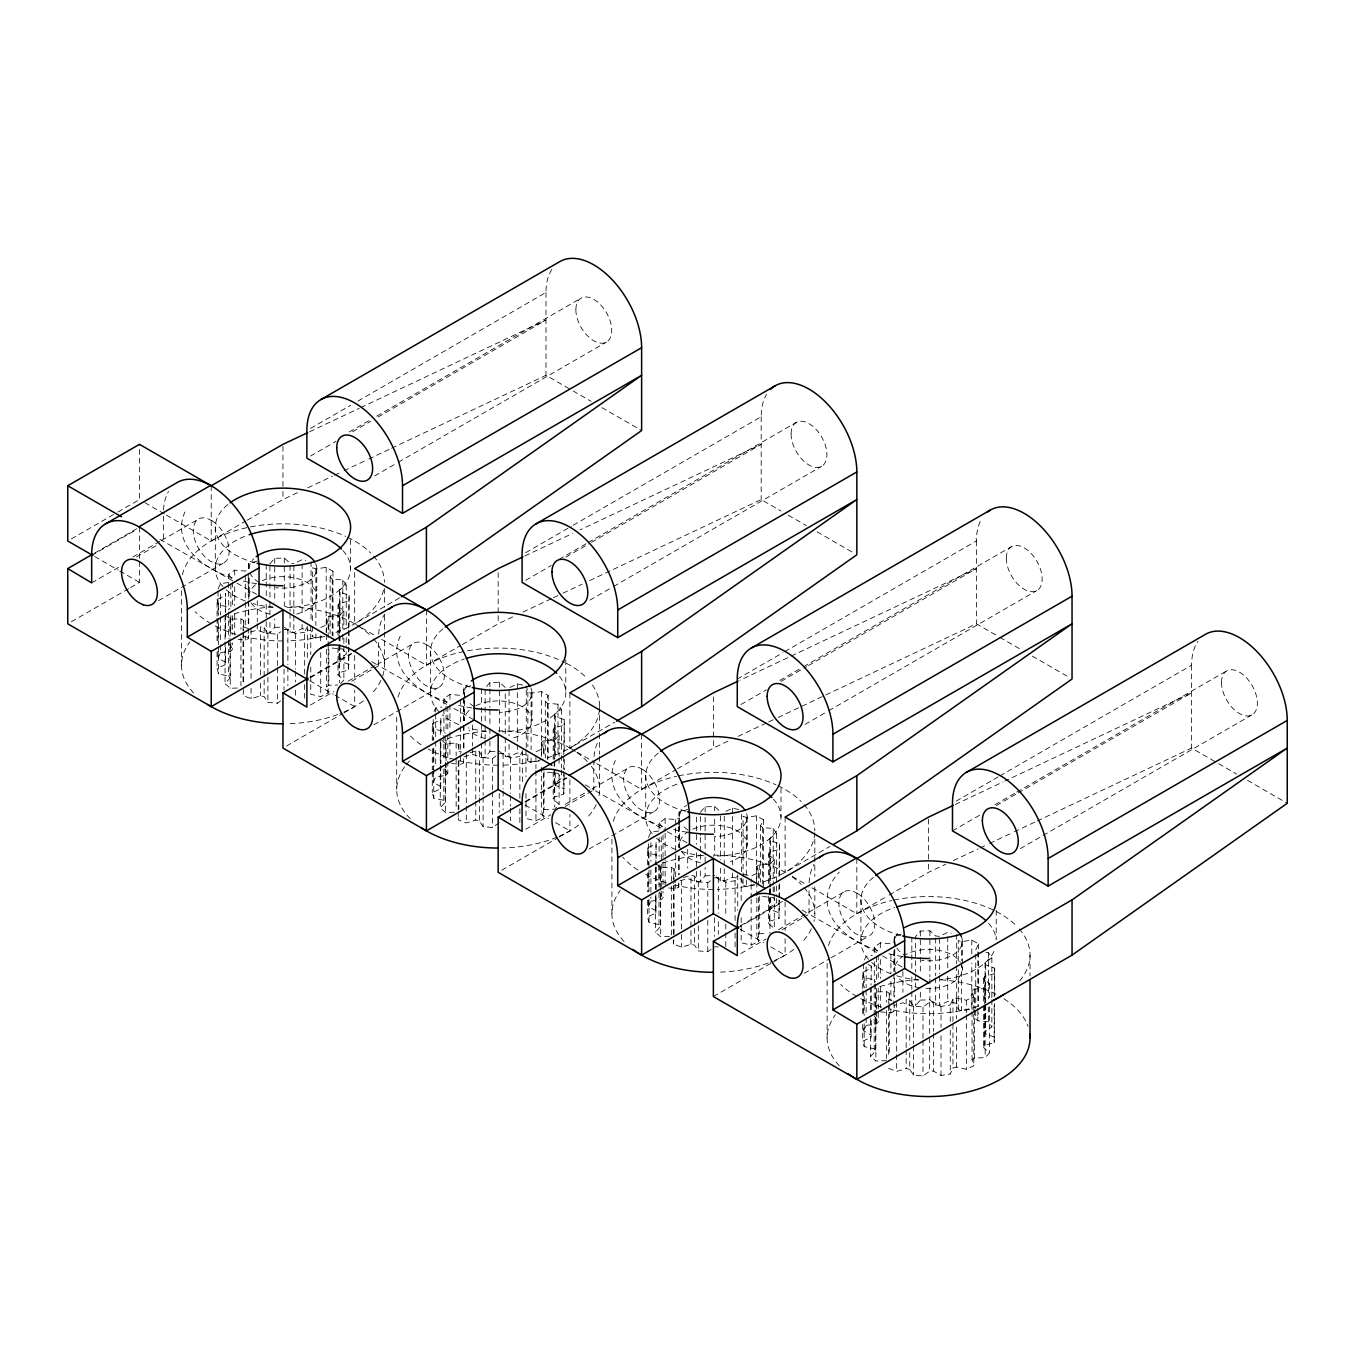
<?xml version="1.0" encoding="UTF-8"?>
<svg xmlns="http://www.w3.org/2000/svg" width="1355" height="1355" viewBox="0 0 1355 1355"><rect width="100%" height="100%" fill="white"/><g stroke="black" fill="none" stroke-linecap="round" stroke-linejoin="round"><path stroke-width="0.75" stroke-dasharray="5 3.75" d="M257.281 561.021L248.744 563.528L248.27 569.71L245.289 571.099L234.72 570.082L228.69 574.385L228.69 580.668M238.243 639.458L245.289 640.136L248.27 638.73L248.744 632.565M470.795 685.765L463.952 687.781L463.478 693.946L460.48 695.352L449.928 694.336L443.898 698.638L443.898 707.005M451.689 763.526L460.48 764.372L463.478 762.984L463.8 758.868M678.686 824.484L679.16 812.035L687.696 809.511M668.659 887.948L675.688 888.626L678.686 887.22L679.16 881.055L687.696 878.548L696.622 881.953L700.349 881.377L705.125 875.855L705.125 867.488M901.194 934.273L894.368 936.271L893.894 942.453L890.896 943.842L880.344 942.826L874.314 947.128L874.314 953.412M880.344 1011.863L890.896 1012.879L893.894 1011.474L894.368 1005.308L902.904 1002.785L911.83 1006.189L915.557 1005.63L920.333 1000.092L920.333 991.725M225.438 612.308L225.641 593.355L225.641 612.172M237.379 688.035L230.265 688.272L225.049 683.631L229.977 678.161L228.589 676.077L218.578 673.909L217.071 668.455L225.438 664.594L225.641 647.741M348.557 628.144L349.065 595.421L340.037 592.101L339.428 589.899L346.236 585.14L342.798 579.974L332.212 579.059L330.129 577.196L332.974 571.234L326.199 567.322L315.884 568.965L312.649 567.762L312.649 624.232M340.63 683.733L343.882 680.041L337.988 674.892L338.987 672.741L348.557 669.98L349.065 647.724M440.646 734.461L440.849 717.591L440.849 734.325M454.365 812.221L445.473 812.526L440.256 807.885L445.185 802.397L443.796 800.331L433.786 798.163L432.279 792.692L440.646 788.847L440.849 765.711M563.765 754.481L564.256 719.674L555.245 716.355L554.635 714.153L561.444 709.376L558.006 704.21L547.42 703.296L545.32 701.433L548.182 695.488L541.407 691.575L531.092 693.218L527.857 691.999L526.265 685.901M525.977 793.437L525.977 818.539L535.936 820.808L543.389 817.319L541.627 811.222L544.049 809.494L554.737 809.223L559.09 804.294L553.196 799.145L554.195 796.994L563.765 794.233L564.256 771.96M655.854 864.981L656.057 841.845L656.057 864.863M669.573 936.457L660.681 936.779L655.447 932.138L660.393 926.651L659.004 924.584L648.994 922.416L647.487 916.945L655.854 913.101L656.057 894.148M778.973 876.634L779.464 843.928L770.453 840.591L769.843 838.406L776.652 833.63L773.214 828.464L762.628 827.549L760.528 825.686L763.39 819.724L756.615 815.812L746.3 817.455L743.065 816.252L743.065 876.905M774.298 886.712L774.298 928.548L768.404 923.382L769.403 921.231L778.973 918.47L779.464 900.398M868.216 964.354L871.265 966.098L871.062 968.317L862.695 972.162L862.695 988.896M886.56 1060.66L875.872 1061.016L870.655 1056.392L875.601 1050.904L874.212 1048.821L864.185 1046.653L862.695 1041.199L871.062 1037.337L871.265 1035.118L863.643 1030.782L863.643 1024.515M994.18 996.704L994.672 968.164L985.661 964.845L985.051 962.643L991.86 957.883L988.422 952.717L984.899 952.413M909.764 1052.615L909.764 1069.349L913.524 1075.142L922.992 1076.005L929.666 1071.178L933.51 1071.06L941.014 1075.464L950.261 1074.024L952.955 1068.045L956.393 1067.029L966.352 1069.298L973.788 1065.809L972.043 1059.712L974.465 1057.984L985.153 1057.713L989.506 1052.784L983.611 1047.635L984.594 1045.484L994.18 1042.723L994.672 1003.733M243.019 630.803L243.663 620.455L240.936 618.879L230.265 619.252L226.353 615.78M243.663 689.475L243.019 695.64L251.065 698.655L260.55 695.809L264.157 696.606L267.9 702.398L277.368 703.262L284.042 698.435M441.561 740.016L445.473 743.505L456.144 743.133L458.871 744.708L458.227 750.873L461.445 752.076M499.25 822.671L492.576 827.515L483.108 826.635L479.365 820.859L475.757 820.063L466.272 822.908L458.227 819.894L458.651 815.778M655.447 863.101L660.681 867.742L671.352 867.369L674.079 868.945L673.435 883.477M711.121 949.347L707.784 951.752L698.316 950.888L694.556 945.113L690.965 944.316L681.48 947.162L673.435 944.147L673.858 940.031M888.643 1003.547L889.286 993.198L886.56 991.623L875.872 991.995L875.872 1008.73M304.655 674.096L304.655 632.26L306.67 627.772M519.863 798.332L519.863 756.496L521.878 752.025M735.071 920.502L735.071 880.75L737.086 876.262M950.261 1021.738L950.261 1005.004L952.955 999.025L956.393 998.008L966.352 1000.261L973.788 996.789L972.043 990.691L974.465 988.964L985.153 988.693L989.506 983.764L983.611 978.598L984.594 976.464L994.18 973.703M218.02 589.019L220.509 583.666L230.858 582.125M225.641 662.375L218.02 658.039L220.509 652.704L220.509 644.336M337.988 635.139L337.988 605.854L338.987 603.72L348.557 600.959M434.057 711.477L435.7 707.92L441.916 706.988M440.849 786.628L433.227 782.292L435.7 776.94L446.066 775.399L447.811 773.417L447.811 733.665M553.196 759.393L553.196 730.108L554.195 727.957L563.765 725.196M648.435 837.509L650.908 832.173L661.274 830.615M656.057 910.882L648.435 906.546L650.908 901.194L650.908 897.01M768.404 883.646L768.404 854.361L769.403 852.21L778.973 849.45M864.473 959.984L866.116 956.41L872.332 955.478M863.643 1030.782L866.116 1025.447L866.116 1017.08M975.736 949.94L978.598 943.978L971.806 940.065L961.491 941.708L958.273 940.505L958.273 961.423M994.672 1037.202L985.661 1033.882L985.051 1031.68L991.86 1026.904L988.422 1021.738L977.836 1020.823L975.736 1018.96L978.598 1012.998M269.933 563.849L274.726 558.328L284.296 558.04L290.055 563.24L293.849 563.595M250.455 632.057L257.281 630.041L266.224 633.446L269.933 632.87L274.726 627.348L274.726 618.981M505.246 687.493L499.504 682.276L489.917 682.564L485.141 688.103L485.141 723.655M463.952 756.801L472.488 754.295L481.415 757.699L485.141 757.123L489.917 751.602L489.917 736.951M700.349 812.339L705.125 806.818L714.695 806.53L720.454 811.73M939.472 936.339L935.661 935.983L929.903 930.783L920.333 931.071L915.557 936.593L915.557 972.162M220.509 652.704L230.858 651.145L232.603 649.164L232.603 642.897M339.529 632.683L339.529 615.949L343.882 611.02L337.988 605.854M553.196 730.108L559.09 735.257L554.737 740.203L544.049 740.474L541.627 742.201L541.627 754.752M650.908 901.194L661.274 899.635L663.018 897.671L663.018 891.387M768.404 854.361L774.298 859.51L769.945 864.439L759.257 864.71L756.835 866.438L756.835 895.723M866.116 1025.447L876.482 1023.889L878.226 1021.907L878.226 988.439M260.55 674.892L260.55 626.789L264.157 627.585L267.9 633.361L277.368 634.225L280.705 631.82M470.066 752.736L475.757 751.026L479.365 751.822L483.108 757.614L492.576 758.478L495.913 756.056M690.965 944.316L690.965 875.279L694.556 876.075L698.316 881.868L707.784 882.732L711.121 880.31M906.173 1047.635L906.173 999.533L909.764 1000.329L913.524 1006.104L922.992 1006.968L929.666 1002.141L933.51 1002.023L941.014 1006.426L950.261 1005.004M326.42 632.599L326.42 617.948L328.842 616.22L339.529 615.949M310.769 667.1L310.769 694.285L320.729 696.555L328.181 693.066L326.42 686.968L328.842 685.24L337.751 685.02M659.106 829.158L659.106 822.891L665.136 818.589L675.688 819.606L678.686 818.2M741.185 917.691L741.185 942.792L751.144 945.045L758.597 941.573L756.835 935.475L759.257 933.747L766.388 933.561M349.065 664.458L340.037 661.138L339.428 658.937L346.236 654.16L346.236 645.793M561.444 770.047L561.444 778.414L554.635 783.19L555.245 785.375L564.256 788.695M776.652 898.484L776.652 902.667L769.843 907.427L770.453 909.628L779.464 912.948M71.341 538.9L116.174 513.02M117.97 511.987L139.48 499.555L139.48 444.338M94.647 553.06L137.685 528.213M310.515 428.417L350.674 405.247M357.974 401.029L545.98 292.477A67.631 39.041 60 0 1 552.4 268.561M91.666 555.482L136.499 529.602M132.909 556.939L159.822 541.407M161.618 540.374L199.27 518.626M349.319 431.957L369.39 420.372M376.69 416.154L581.126 298.117M310.515 456.042L336.074 441.29M352.503 431.805L370.762 421.253M378.062 417.035L545.98 320.085L361.108 407.432M91.666 582.87L118.562 567.338M136.499 556.973L156.232 545.591M71.341 621.742L128.725 588.612M130.52 587.562L139.48 582.396L139.48 561.935M166.394 515.086L211.228 540.984L245.289 521.302M247.084 520.269L282.958 499.555L300.116 491.459M158.603 600.587L223.168 563.307M374.674 475.893L396.575 463.241M398.404 462.191L606.498 342.053M399.522 597.928L354.688 623.808A101.456 58.57 0 0 0 284.973 606.667M309.855 677.297L351.097 653.483M525.723 552.671L571.353 526.333M573.182 525.266L761.188 416.73A67.631 39.041 60 0 1 766.608 394.339M310.464 677.652L351.707 653.838M348.116 681.192L375.03 665.661M376.809 664.627L414.478 642.88M559.039 559.378L586.427 543.558M588.239 542.508L796.334 422.37M525.723 580.279L551.282 565.526M565.882 557.091L589.611 543.406M591.441 542.339L761.188 444.338L580.126 529.873M310.464 705.04L333.77 691.575M351.707 681.226L378.604 665.695L446.659 704.312M286.549 745.978L342.138 713.882M343.933 712.849L354.688 706.633L354.688 690.271M381.585 639.34L426.418 665.22L460.497 645.556M462.292 644.523L498.166 623.808L513.409 616.61M373.811 724.84L438.376 687.561M589.882 600.146L611.783 587.494M613.612 586.444L821.689 466.306M569.896 692.828L569.896 748.062L614.73 722.164M525.062 801.55L566.305 777.736M737.272 679.024L782.919 652.687M784.731 651.62L976.396 540.967A67.631 39.041 60 0 1 981.799 518.592M525.672 801.906L566.915 778.092M565.12 804.396L590.221 789.914M592.016 788.881L629.685 767.133M779.718 680.464L801.635 667.812M803.447 666.762L1011.541 546.624M740.931 704.532L766.49 689.78M781.09 681.345L806.648 666.592M808.461 665.542L976.396 568.592L740.05 680.227M525.672 829.294L550.774 814.795M565.12 806.513L593.812 789.948L665.542 830.649M501.757 870.232L557.345 838.135M559.141 837.102L569.896 830.886L569.896 814.524M596.793 763.593L641.626 789.474L675.705 769.792M677.5 768.759L713.374 748.062L730.514 739.949M589.019 849.094L653.584 811.814M805.09 724.383L826.99 711.748M828.82 710.681L1036.897 590.543M713.374 855.157A101.456 58.57 0 0 1 785.104 872.298L829.938 846.418M740.27 925.804L783.309 900.956M956.139 801.161L998.127 776.923M999.939 775.873L1191.604 665.22A67.631 39.041 60 0 1 1198.006 641.305M737.289 928.226L782.123 902.345M778.532 929.682L844.893 891.37M994.926 804.701L1015.014 793.115M1016.826 792.065L1226.749 670.861M952.48 830.886L979.868 815.083M996.298 805.598L1016.369 793.996M1018.198 792.946L1191.604 692.828L1004.817 781.073M740.863 953.53L765.982 939.049M782.123 929.716L801.838 918.334M803.634 917.301L809.02 914.185L880.75 954.885M713.374 996.552L770.758 963.422M772.553 962.389L785.104 955.139L785.104 938.778M812.001 887.83L856.834 913.727L887.322 896.112M889.117 895.079L928.582 872.298L945.722 864.202M804.226 973.33L829.328 958.832M831.123 957.799L868.792 936.051M1020.298 848.637L1252.105 714.796M297.151 562.02L302.114 559.666L305.688 560.462M284.296 627.06L290.055 632.277L293.849 632.616L302.114 628.686L311.057 630.668L312.649 636.782L315.884 638.002L326.199 636.342M522.691 685.105L517.322 683.919L509.057 687.832L509.057 735.951M489.917 751.602L499.504 751.314L505.246 756.513L509.057 756.869L517.322 752.94L526.265 754.921L527.857 761.036L531.092 762.238L541.407 760.595M725.907 811.306L732.53 808.156L741.473 810.138M716.134 876.854L720.454 880.767L724.264 881.106L732.53 877.193L741.473 879.175L743.065 885.272L746.3 886.492L754.549 885.171M942.775 934.764L947.738 932.409L951.312 933.205M920.333 1000.092L929.903 999.804L935.661 1005.02L939.472 1005.359L947.738 1001.43L956.681 1003.411L958.273 1009.526L961.491 1010.745L971.806 1009.085L971.806 963.066M309.634 431.737L359.194 408.329M307.737 487.851L332.517 476.147M334.414 475.249L342.036 471.642M343.95 470.744L366.815 459.938M368.729 459.04L389.698 449.149M391.595 448.234L545.98 375.318L571.251 389.901M524.842 555.973L572.504 533.48M522.945 612.104L551.536 598.605M553.433 597.691L561.055 594.1M562.969 593.202L582.023 584.191M589.645 580.584L761.188 499.555L781.039 511.021M738.153 736.358L766.744 722.842M768.641 721.944L776.263 718.336M778.177 717.439L823.925 695.843M825.822 694.929L976.396 623.808L998.059 636.308M955.258 804.48L1002.903 781.971M953.344 860.594L978.124 848.891M980.038 847.993L987.66 844.385M989.573 843.488L1012.439 832.681M1014.336 831.784L1035.305 821.892M1037.219 820.978L1191.604 748.062L1216.875 762.645M320.729 627.517L328.181 624.045L326.42 617.948M535.936 751.771L543.389 748.299L541.627 742.201M756.835 866.438L758.597 872.535L751.144 876.024L751.144 882.291M217.071 616.152L217.071 599.418L225.438 595.573M432.279 740.406L432.279 723.672L440.646 719.81M647.487 864.642L647.487 847.908L655.854 844.063M683.377 877.566L689.068 875.855M888.643 1068.384L896.671 1071.399L906.173 1068.553L909.764 1069.349M284.042 629.398L287.887 629.279L295.39 633.683L304.655 632.26M499.25 753.651L503.095 753.532L510.598 757.936L519.863 756.496M714.458 877.905L718.302 877.786L725.806 882.19L735.071 880.75M274.726 627.348L280.468 627.179M705.125 875.855L714.695 875.55M714.458 946.925L718.302 946.806M332.212 648.08L342.798 648.994L346.236 654.16M547.42 772.333L558.006 773.248L561.444 778.414M762.628 896.57L773.214 897.501L776.652 902.667M217.071 599.418L218.578 604.889L228.589 607.057L229.977 609.123M432.279 723.672L433.786 729.126L443.796 731.293L445.185 733.377M647.487 847.908L648.994 853.379L659.004 855.547M862.695 972.162L864.185 977.633L874.212 979.801L875.601 981.867M743.167 874.212L749.146 875.567M243.019 626.62L247.846 628.432M888.643 999.363L891.861 1000.566M159.992 539.409L235.126 582.142M236.973 583.192L259.042 595.709M454.01 708.479L474.25 719.962M667.388 831.682L689.458 844.199M882.579 955.936L904.666 968.452M573.063 390.934L591.102 401.368M601.925 407.618L641.626 430.534M788.254 515.188L806.31 525.605M817.133 531.854L853.227 552.705M999.855 637.358L1021.518 649.858M1032.341 656.108L1068.434 676.941M1218.67 763.678L1236.725 774.112M1247.548 780.361L1287.25 803.278M144.866 502.671L164.599 514.053M360.074 626.908L354.688 623.808L354.688 568.592M361.87 627.941L374.42 635.19M569.896 748.062L575.282 751.161M577.078 752.194L594.997 762.543M792.269 876.448L804.836 883.697M94.647 556.499L117.97 569.964M119.765 570.997L139.48 582.396M309.855 680.752L333.178 694.217M334.956 695.251L354.688 706.633M525.062 805.005L548.369 818.471M555.55 822.604L569.896 830.886M740.27 929.259L763.576 942.707M770.758 946.857L785.104 955.139M802.194 910.12L809.02 914.185L809.02 886.814M585.275 784.85L593.812 789.948L593.812 762.56M371.778 661.613L378.604 665.695L378.604 640.424M874.314 947.128L877.244 951.447M874.314 1016.165L878.226 1021.907M659.106 822.891L663.018 828.633M659.106 891.912L663.018 897.671M443.898 698.638L446.828 702.957M444.88 769.098L447.811 773.417M228.69 574.385L231.637 578.704M228.69 643.422L232.603 649.164M1191.604 665.22L1191.604 748.062M1030.02 955.139L1030.02 975.837M996.213 910.272L996.213 939.252M994.672 968.164L994.672 995.366M994.18 1005.071L994.18 1042.723M991.86 957.883L991.86 997.619M991.86 999.719L991.86 1026.904M989.506 983.764L989.506 998.398M989.506 1006.765L989.506 1052.784M988.422 952.717L988.422 998.737M988.422 1007.104L988.422 1021.738M985.661 964.845L985.661 1002.497M985.661 1004.597L985.661 1033.882M985.153 988.693L985.153 1003.327M985.153 1005.427L985.153 1057.713M985.051 962.643L985.051 1002.395M985.051 1004.478L985.051 1031.68M984.594 976.464L984.594 1003.649M984.594 1005.749L984.594 1045.484M983.611 978.598L983.611 1003.699M983.611 1005.8L983.611 1047.635M978.598 943.978L978.598 950.245M978.598 952.345L978.598 1006.731M977.836 951.803L977.836 1006.189M977.836 1008.272L977.836 1020.823M976.396 540.967L976.396 623.808M975.736 954.123L975.736 1008.493M975.736 1010.593L975.736 1018.96M974.465 988.964L974.465 1007.798M974.465 1009.882L974.465 1057.984M973.788 996.789L973.788 1065.809M972.043 990.691L972.043 1009.526M972.043 1011.609L972.043 1059.712M971.806 940.065L971.806 954.699M966.352 1000.261L966.352 1012.812M966.352 1014.912L966.352 1069.298M962.389 941.335L962.389 968.944M961.491 941.708L961.491 960.543M961.491 962.626L961.491 1010.745M958.273 969.79L958.273 1009.526M956.681 934.391L956.681 963.676M956.681 965.759L956.681 1003.411M956.393 998.008L956.393 1018.926M956.393 1027.293L956.393 1067.029M952.955 999.025L952.955 1022.026M952.955 1024.126L952.955 1068.045M950.261 1030.105L950.261 1074.024M947.738 936.593L947.738 967.961M947.738 976.328L947.738 1001.43M941.014 1006.426L941.014 1027.344M941.014 1035.711L941.014 1075.464M939.472 938.422L939.472 973.991M939.472 976.074L939.472 1005.359M935.661 938.083L935.661 975.736M935.661 977.819L935.661 1005.02M933.51 1002.023L933.51 1031.307M933.51 1033.408L933.51 1071.06M929.903 930.783L929.903 976.803M929.903 978.886L929.903 999.804M929.666 1002.141L929.666 1035.61M929.666 1037.71L929.666 1071.178M928.582 819.131L928.582 862.085M928.582 864.117L928.582 872.298M922.992 1006.968L922.992 1038.353M922.992 1040.437L922.992 1076.005M920.333 931.071L920.333 972.907M915.557 974.245L915.557 986.796M915.557 995.163L915.557 1005.63M913.524 1006.104L913.524 1043.756M913.524 1045.857L913.524 1075.142M911.83 937.169L911.83 968.554M911.83 976.921L911.83 989.455M911.83 991.555L911.83 1006.189M909.764 1000.329L909.764 1044.248M906.173 1049.735L906.173 1068.553M902.904 971.416L902.904 992.334M896.671 1002.378L896.671 1052.581M896.671 1054.664L896.671 1071.399M894.757 941.335L894.757 947.247M894.757 949.211L894.757 968.944M894.368 936.271L894.368 942.555M894.368 950.922L894.368 969.74M894.368 978.107L894.368 996.941M893.894 950.82L893.894 971.738M893.894 973.822L893.894 998.923M893.894 1001.023L893.894 1011.474M890.896 954.31L890.896 973.127M890.896 981.494L890.896 1000.329M890.896 1008.696L890.896 1012.879M889.286 993.198L889.286 1001.565M889.286 1003.649L889.286 1055.952M888.643 1005.647L888.643 1057.933M886.56 991.623L886.56 1002.09M886.56 1010.457L886.56 1058.56M880.344 942.826L880.344 951.193M880.344 959.56L880.344 978.395M880.344 986.762L880.344 1007.68M878.226 954.97L878.226 980.072M876.482 956.952L876.482 979.97M876.482 988.337L876.482 1009.255M876.482 1011.338L876.482 1023.889M875.872 1017.097L875.872 1061.016M875.601 983.967L875.601 1050.904M874.314 961.779L874.314 982.697M874.212 983.984L874.212 1048.821M871.265 966.098L871.062 985.051M871.265 987.016L871.265 1012.117M871.265 1020.484L871.062 1037.337M870.655 987.355L870.655 1010.373M870.655 1018.74L870.655 1056.392M866.116 966.877L866.116 987.795M866.116 989.878L866.116 1014.98M864.185 977.633L864.185 988.083M864.185 996.45L864.185 1015.285M864.185 1023.652L864.185 1046.653M863.643 963.845L863.643 988.947M863.643 991.047L863.643 1016.148M862.695 990.996L862.695 1016.098M862.695 1024.465L862.695 1041.199M860.933 899.906L860.933 941.335M856.834 858.494L856.834 913.727M827.126 963.422L827.126 1037.964M814.812 839.168L814.812 876.448M814.812 886.797L814.812 913.727M785.104 817.082L785.104 872.298M785.104 901.956L785.104 930.597M781.005 788.085L781.005 817.082M779.464 843.928L779.464 875.296M779.464 883.663L779.464 898.314M778.973 885.001L778.973 897.552M778.973 899.652L778.973 918.47M776.652 833.63L776.652 883.833M776.652 885.933L776.652 896.383M774.298 859.51L774.298 878.345M773.214 828.464L773.214 884.951M773.214 887.034L773.214 895.401M770.453 840.591L770.453 886.61M770.453 888.711L770.453 909.628M769.843 838.406L769.945 887.457M769.843 888.609L769.945 933.476M769.403 852.21L769.403 881.495M769.403 889.862L769.403 921.231M768.404 896.197L768.404 923.382M763.39 819.724L763.39 888.761M762.628 827.549L762.628 884.019M761.188 416.73L761.188 499.555M760.528 825.686L760.528 882.156M759.257 864.71L759.257 881.444M759.257 896.095L759.257 933.747M758.597 872.535L758.597 885.086M758.597 897.637L758.597 941.573M756.835 897.823L756.835 935.475M756.615 815.812L756.615 884.849M751.144 884.392L751.144 896.942M751.144 899.026L751.144 945.045M747.181 817.082L747.181 844.69M746.3 817.455L746.3 878.125M746.3 880.208L746.3 886.492M743.065 879.005L743.065 885.272M741.473 814.321L741.473 874.991M741.185 877.938L741.185 903.04M737.747 874.771L737.747 910.323M735.071 933.053L735.071 949.77M732.53 808.156L732.53 814.44M732.53 816.523L732.53 864.642M732.53 873.01L732.53 877.193M725.806 882.19L725.806 915.658M725.806 924.025L725.806 949.127M724.264 816.269L724.264 881.106M720.454 815.913L720.454 859.849M720.454 868.216L720.454 880.767M718.302 877.786L718.302 913.338M718.302 921.705L718.302 934.256M714.695 806.53L714.695 810.713M714.695 819.081L714.695 854.632M714.458 917.64L714.458 936.457M713.374 696.927L713.374 748.062M707.784 882.732L707.784 912.017M707.784 920.384L707.784 951.752M705.125 806.818L705.125 815.185M705.125 817.285L705.125 854.937M705.125 857.021L705.125 865.388M700.349 816.523L700.349 835.358M700.349 837.441L700.349 852.092M700.349 854.175L700.349 862.542M700.349 870.909L700.349 881.377M698.316 881.868L698.316 923.704M698.316 925.787L698.316 950.888M696.622 817.099L696.622 844.301M696.622 852.668L696.622 869.402M696.622 871.485L696.622 881.953M694.556 876.075L694.556 926.278M694.556 928.378L694.556 945.113M687.696 849.263L687.696 868.081M681.48 880.225L681.48 932.511M681.48 934.611L681.48 947.162M679.549 822.993L679.549 817.082A33.824 19.529 0 0 1 686.545 805.192M679.549 824.975L679.549 844.69M679.16 812.035L679.16 824.585M679.16 826.669L679.16 847.586M679.16 855.954L679.16 874.788M678.686 826.567L678.686 847.485M678.686 855.852L678.686 874.669M678.686 883.037L678.686 887.22M675.688 819.606L675.688 825.873M675.688 827.973L675.688 882.359M675.688 884.442L675.688 888.626M674.079 868.945L674.079 883.596M674.079 885.679L674.079 937.982M673.435 885.577L673.435 937.863M673.435 939.964L673.435 944.147M671.352 867.369L671.352 884.104M671.352 886.204L671.352 936.407M665.136 818.589L665.136 831.14M665.136 833.223L665.136 860.425M665.136 862.508L665.136 887.61M663.018 834.917L663.018 860.019M663.018 862.102L663.018 889.303M661.274 836.899L661.274 862M661.274 864.084L661.274 889.185M661.274 891.268L661.274 899.635M660.681 867.742L660.681 936.779M660.393 865.997L660.393 884.815M660.393 893.182L660.393 926.651M659.106 837.526L659.106 856.36M659.106 864.727L659.106 889.829M659.004 866.014L659.004 884.832M659.004 893.199L659.004 924.584M656.057 866.946L656.057 892.047M655.854 867.081L655.854 892.183M655.854 894.266L655.854 913.101M655.447 867.285L655.447 888.202M655.447 896.57L655.447 932.138M650.908 842.624L650.908 861.458M650.908 869.825L650.908 894.927M648.994 853.379L648.994 868.03M648.994 870.113L648.994 891.031M648.994 899.398L648.994 922.416M648.435 843.792L648.435 864.71M648.435 873.077L648.435 891.895M648.435 900.262L648.435 906.546M647.487 873.01L647.487 891.844M647.487 900.211L647.487 916.945M645.742 775.67L645.742 817.082M641.626 734.258L641.626 789.474M611.918 839.168L611.918 913.727M599.604 706.633L599.604 731.497M599.604 733.563L599.604 754.261M599.604 756.344L599.604 789.474M569.896 779.752L569.896 806.344M565.797 659.699L565.797 692.828M564.256 719.674L564.256 751.06M564.256 759.41L564.256 769.877M563.765 756.581L563.765 769.132M563.765 771.215L563.765 794.233M561.444 709.376L561.444 753.312M561.444 755.396L561.444 767.946M559.09 735.257L559.09 756.175M559.09 758.275L559.09 766.642M559.09 775.009L559.09 804.294M558.006 704.21L558.006 754.413M555.245 716.355L555.245 758.19M555.245 772.824L555.245 785.375M554.635 714.153L554.737 759.02M554.737 761.104L554.737 807.123M554.195 727.957L554.195 759.342M554.195 761.425L554.195 796.994M553.196 771.943L553.196 799.145M548.182 695.488L548.182 758.241M547.42 703.296L547.42 759.782M545.98 292.477L545.98 375.318M545.32 701.433L545.32 757.919M544.049 740.474L544.049 757.208M544.049 771.842L544.049 809.494M543.389 748.299L543.389 754.566M543.389 773.4L543.389 817.319M541.627 767.303L541.627 811.222M541.407 691.575L541.407 756.412M535.936 755.955L535.936 768.505M535.936 770.605L535.936 820.808M531.973 692.828L531.973 720.454M531.092 693.218L531.092 749.688M531.092 758.055L531.092 762.238M527.857 691.999L527.857 746.385M527.857 754.752L527.857 761.036M526.265 690.085L526.265 750.738M525.977 749.518L525.977 776.703M522.539 750.518L522.539 783.986M519.863 808.799L519.863 825.534M517.322 683.919L517.322 742.472M517.322 744.573L517.322 752.94M510.598 757.936L510.598 793.488M510.598 795.588L510.598 806.039M510.598 808.139L510.598 820.69M509.057 744.318L509.057 756.869M505.246 693.76L505.246 735.596M505.246 737.696L505.246 756.513M503.095 753.532L503.095 789.084M503.095 791.185L503.095 810.002M499.504 682.276L499.504 707.378M499.504 709.478L499.504 732.479M499.25 793.386L499.25 812.221M498.166 572.674L498.166 613.578M498.166 615.627L498.166 623.808M492.576 758.478L492.576 789.863M492.576 791.947L492.576 827.515M489.917 682.564L489.917 686.748M489.917 688.848L489.917 707.666M489.917 709.766L489.917 726.5M489.917 728.584L489.917 734.867M485.141 725.755L485.141 738.306M485.141 740.389L485.141 757.123M483.108 757.614L483.108 795.266M483.108 797.35L483.108 826.635M481.415 688.679L481.415 705.413M481.415 707.496L481.415 722.147M481.415 724.231L481.415 740.965M481.415 743.065L481.415 757.699M479.365 751.822L479.365 795.758M479.365 797.841L479.365 820.859M475.757 751.026L475.757 799.145M475.757 801.228L475.757 820.063M472.488 725.01L472.488 745.928M472.488 748.028L472.488 754.295M466.272 753.888L466.272 804.091M466.272 806.174L466.272 822.908M464.342 692.828L464.342 698.757M464.342 700.721L464.342 720.454A33.824 19.529 0 0 1 471.337 708.563M463.952 687.781L463.952 696.148M463.952 698.232L463.952 723.333M463.952 725.433L463.952 750.535M463.478 698.13L463.478 723.231M463.478 725.332L463.478 750.433M463.478 758.8L463.478 762.984M460.48 699.536L460.48 724.637M460.48 726.72L460.48 753.922M460.48 756.005L460.48 764.372M458.871 744.708L458.871 753.075M458.871 761.442L458.871 809.545M458.227 761.324L458.227 809.443M458.227 811.526L458.227 819.894M456.144 743.133L456.144 755.684M456.144 757.767L456.144 810.07M449.928 694.336L449.928 702.703M449.928 704.803L449.928 729.888M449.928 731.988L449.928 759.173M447.811 706.48L447.811 731.581M446.066 706.362L446.066 731.463M446.066 739.83L446.066 760.748M446.066 762.848L446.066 775.399M445.473 743.505L445.473 760.24M445.473 762.323L445.473 812.526M445.185 735.477L445.185 760.578M445.185 768.929L445.185 802.397M443.898 709.088L443.898 734.19M443.796 735.477L443.898 761.391M443.796 768.946L443.796 800.331M440.849 742.692L440.849 763.61M440.646 742.828L440.646 763.746M440.646 765.829L440.646 788.847M440.256 738.865L440.256 763.966M440.256 766.049L440.256 807.885M435.7 707.92L435.7 712.103M435.7 714.187L435.7 739.288M435.7 741.388L435.7 766.49M433.786 729.126L433.786 739.593M433.786 747.96L433.786 766.778M433.786 768.878L433.786 798.163M433.227 719.539L433.227 740.457M433.227 748.824L433.227 769.742M433.227 771.825L433.227 782.292M432.279 748.773L432.279 769.691M432.279 771.774L432.279 792.692M430.534 651.416L430.534 692.828M426.418 610.004L426.418 665.22M396.71 716.998L396.71 789.474M384.397 588.612L384.397 607.243M384.397 615.526L384.397 630.024M384.397 632.091L384.397 665.22M354.688 655.515L354.688 682.09M350.589 539.595L350.589 568.592M349.065 595.421L349.065 628.889M349.065 630.99L349.065 645.624M348.557 630.244L348.557 644.878M348.557 646.979L348.557 669.98M346.236 585.14L346.236 629.059M346.236 637.426L346.236 643.71M343.882 611.02L343.882 629.838M343.882 638.205L343.882 644.489M343.882 646.572L343.882 680.041M342.798 579.974L342.798 632.26M342.798 634.36L342.798 642.727M340.037 592.101L340.037 633.937M340.037 636.037L340.037 661.138M339.529 645.234L339.529 682.886M339.428 589.899L339.428 633.835M339.428 635.918L339.428 658.937M338.987 603.72L338.987 633.005M338.987 635.088L338.987 643.456M338.987 645.556L338.987 672.741M337.988 647.69L337.988 674.892M332.974 571.234L332.974 636.071M332.212 579.059L332.212 635.529M330.129 577.196L330.129 633.666M328.842 616.22L328.842 632.954M328.842 649.689L328.842 685.24M328.181 624.045L328.181 642.863M328.181 644.963L328.181 693.066M326.42 634.682L326.42 640.966M326.42 649.333L326.42 686.968M326.199 567.322L326.199 632.158M320.729 635.885L320.729 644.252M320.729 652.619L320.729 696.555M316.765 568.592L316.765 596.2M315.884 568.965L315.884 625.451M315.884 633.818L315.884 638.002M312.649 626.332L312.649 636.782M311.057 561.648L311.057 622.301M310.769 625.265L310.769 654.55M307.331 626.281L307.331 659.75M304.655 684.546L304.655 701.28M302.114 563.849L302.114 616.135M302.114 624.503L302.114 628.686M295.39 633.683L295.39 669.251M295.39 671.335L295.39 681.802M295.39 690.169L295.39 696.436M293.849 565.679L293.849 613.798M293.849 615.881L293.849 632.616M290.055 565.34L290.055 611.359M290.055 613.442L290.055 632.277M287.887 629.279L287.887 664.848M287.887 666.931L287.887 685.765M284.296 558.04L284.296 606.142M284.042 669.15L284.042 690.068M282.958 446.388L282.958 489.341M282.958 491.374L282.958 499.555M277.368 634.225L277.368 665.61M277.368 667.693L277.368 703.262M274.726 558.328L274.726 602.247M269.933 565.95L269.933 599.418M269.933 601.501L269.933 614.052M269.933 622.419L269.933 632.87M267.9 633.361L267.9 675.197M267.9 677.297L267.9 702.398M266.224 564.425L266.224 595.793M266.224 604.161L266.224 633.446M264.157 627.585L264.157 677.788M264.157 679.871L264.157 696.606M260.55 683.259L260.55 695.809M257.281 600.756L257.281 621.674M257.281 623.774L257.281 630.041M251.065 629.635L251.065 679.837M251.065 688.205L251.065 698.655M249.134 578.449L249.134 596.2A33.824 19.529 0 0 1 256.129 584.31M248.744 563.528L248.744 569.811M248.744 578.179L248.744 599.096M248.744 601.18L248.744 626.281M248.27 573.893L248.27 598.995M248.27 601.078L248.27 626.179M248.27 628.28L248.27 638.73M245.289 575.282L245.289 600.384M245.289 602.484L245.289 627.585M245.289 635.952L245.289 640.136M243.663 620.455L243.663 630.905M243.663 633.005L243.663 685.291M243.019 632.887L243.019 685.19M240.936 618.879L240.936 629.347M240.936 637.714L240.936 685.816M234.72 570.082L234.72 578.449M234.72 586.817L234.72 605.651M234.72 614.018L234.72 634.936M232.603 582.227L232.603 607.328M232.603 615.695L232.603 634.53M230.858 584.208L230.858 607.226M230.858 615.593L230.858 634.411M230.858 642.778L230.858 651.145M230.265 619.252L230.265 635.986M230.265 644.353L230.265 688.272M229.977 617.49L229.977 636.325M229.977 638.408L229.977 678.161M228.69 582.752L228.69 609.953M228.69 612.037L228.589 638.425M228.589 640.525L228.589 676.077M225.641 614.272L225.641 639.374M225.438 614.391L225.438 639.492M225.438 647.859L225.438 664.594M225.049 616.711L225.049 639.712M225.049 641.813L225.049 683.631M220.509 594.134L220.509 615.051M220.509 617.135L220.509 642.236M218.578 604.889L218.578 615.339M218.578 623.707L218.578 644.624M218.578 646.725L218.578 673.909M218.02 591.102L218.02 616.203M218.02 618.303L218.02 643.405M218.02 651.772L218.02 658.039M217.071 618.253L217.071 643.354M217.071 651.721L217.071 668.455M215.326 527.163L215.326 568.592M211.228 485.751L211.228 540.984M181.502 590.678L181.502 665.22M163.396 516.17L163.396 541.441M139.48 527.163L139.48 559.886M530.821 687.781A33.824 19.529 0 0 1 499.927 712.324M474.25 706.633A33.824 19.529 0 0 1 468.881 702.601M465.493 697.893A33.824 19.529 0 0 1 468.881 683.072M475.859 705.769A33.824 19.529 0 0 1 526.875 710.139A33.824 19.529 0 0 1 511.106 738.475M485.226 738.475A33.824 19.529 0 0 1 468.881 730.21M961.237 936.271A33.824 19.529 0 0 1 921.536 960.424M896.79 948.009A33.824 19.529 0 0 0 904.666 955.139A33.824 19.529 0 0 1 960.356 962.27M895.909 946.383A33.824 19.529 0 0 1 899.28 931.562M961.881 965.539A33.824 19.529 0 0 1 925.042 988.354M919.825 987.795A33.824 19.529 0 0 1 899.28 978.7M895.909 973.991A33.824 19.529 0 0 1 903.158 956.071M383.533 590.035A101.456 58.57 0 0 1 333.686 633.124M321.779 636.511A101.456 58.57 0 0 1 287.006 640.915M282.958 640.966A101.456 58.57 0 0 1 244.137 636.511M236.092 634.343A101.456 58.57 0 0 1 212.938 624.774M211.228 623.808A101.456 58.57 0 0 1 195.103 611.681M182.383 574.74A101.456 58.57 0 0 1 244.696 528.145A101.456 58.57 0 0 1 345.677 536.36M347.558 537.241A101.456 58.57 0 0 1 370.813 553.111M373.607 556.092A101.456 58.57 0 0 1 384.397 582.396M592.44 685.02A101.456 58.57 0 0 1 545.032 758.58M543.05 759.156A101.456 58.57 0 0 1 502.214 765.168M498.166 765.202A101.456 58.57 0 0 1 457.296 760.24M455.263 759.715A101.456 58.57 0 0 1 428.146 749.027M421.032 744.691A101.456 58.57 0 0 1 410.311 735.917M398.065 697.097A101.456 58.57 0 0 1 463.715 651.552A101.456 58.57 0 0 1 564.612 662.392M566.424 663.306A101.456 58.57 0 0 1 586.021 677.348M814.762 832.783A101.456 58.57 0 0 1 764.085 881.614M754.244 884.493A101.456 58.57 0 0 1 717.422 889.405M713.374 889.456A101.456 58.57 0 0 1 674.553 885.001M666.491 882.833A101.456 58.57 0 0 1 645.099 874.212M638.002 870.096A101.456 58.57 0 0 1 622.724 857.19M613.273 821.333A101.456 58.57 0 0 1 676.602 776.296M678.686 775.839A101.456 58.57 0 0 1 776.076 784.85M777.973 785.731A101.456 58.57 0 0 1 801.228 801.601M804.006 804.582A101.456 58.57 0 0 1 814.812 830.886M1019.214 928.836A101.456 58.57 0 0 1 1017.859 982.951M977.378 1006.477A101.456 58.57 0 0 1 889.744 1009.255M881.698 1007.087A101.456 58.57 0 0 1 858.545 997.517M856.834 996.552A101.456 58.57 0 0 1 840.71 984.424M828.481 945.587A101.456 58.57 0 0 1 891.81 900.55M893.894 900.093A101.456 58.57 0 0 1 1016.436 925.855M256.705 583.751A101.456 58.57 0 0 1 242.088 580.77M232.23 577.891A101.456 58.57 0 0 1 184.958 512.004M471.913 707.988A101.456 58.57 0 0 1 457.296 705.023M447.438 702.144A101.456 58.57 0 0 1 400.165 636.257M687.104 832.241A101.456 58.57 0 0 1 672.503 829.277M662.646 826.398A101.456 58.57 0 0 1 615.373 760.511M902.311 956.495A101.456 58.57 0 0 1 887.711 953.514M877.854 950.634A101.456 58.57 0 0 1 839.287 872.112M900.652 935.475A67.631 39.041 0 0 1 874.144 876.736M470.236 686.985A67.631 39.041 0 0 1 443.746 628.229M255.028 562.732A67.631 39.041 0 0 1 228.538 503.992M685.444 811.222A67.631 39.041 0 0 1 658.953 752.482M993.909 951.43A67.631 39.041 0 0 1 940.336 979.784M918.758 979.97A67.631 39.041 0 0 1 894.757 975.143M891.014 973.805A67.631 39.041 0 0 1 869.995 960.847M868.589 959.374A67.631 39.041 0 0 1 894.757 907.511M988.557 923.297A67.631 39.041 0 0 1 996.111 939.303M559.446 676.331A67.631 39.041 0 0 1 502.078 731.819M486.394 731.293A67.631 39.041 0 0 1 468.237 727.855M458.769 724.569A67.631 39.041 0 0 1 442.272 714.83M439.596 712.357A67.631 39.041 0 0 1 464.342 659.021M692.778 829.209A33.824 19.529 0 0 1 741.49 833.85A33.824 19.529 0 0 1 730.277 861.594M700.433 862.729A33.824 19.529 0 0 1 681.582 851.363M680.701 849.754A33.824 19.529 0 0 1 687.95 831.818M591.305 766.269A101.456 58.57 0 0 1 598.741 797.113M596.149 804.633A101.456 58.57 0 0 1 586.021 818.759M578.653 825.127A101.456 58.57 0 0 1 558.954 836.357M556.99 837.187A101.456 58.57 0 0 1 502.214 847.993M410.311 818.759A101.456 58.57 0 0 1 405.01 766.269M406.229 764.711A101.456 58.57 0 0 1 410.311 760.189M447.438 738.746A101.456 58.57 0 0 1 485.937 731.327M498.166 730.904A101.456 58.57 0 0 1 575.282 751.415M576.993 752.601A101.456 58.57 0 0 1 590.102 764.711M342.934 550.553A67.631 39.041 0 0 1 284.906 607.616M273.151 607.226A67.631 39.041 0 0 1 253.029 603.602M245.391 601.061A67.631 39.041 0 0 1 224.388 588.104M222.965 586.63A67.631 39.041 0 0 1 247.254 535.428M315.613 563.528A33.824 19.529 0 0 1 275.912 587.68M259.042 582.396A33.824 19.529 0 0 1 250.285 573.639M249.134 568.592A33.824 19.529 0 0 1 253.673 558.819M262.362 580.702A33.824 19.529 0 0 1 312.785 587.003A33.824 19.529 0 0 1 293.815 614.679M270.018 614.238A33.824 19.529 0 0 1 250.285 601.247M373.607 638.916A101.456 58.57 0 0 1 381.754 678.533M380.941 680.379A101.456 58.57 0 0 1 370.813 694.505M363.445 700.874A101.456 58.57 0 0 1 339.8 713.746M337.785 714.508A101.456 58.57 0 0 1 287.006 723.756M193.663 693.032A101.456 58.57 0 0 1 189.802 642.016M234.144 613.883A101.456 58.57 0 0 1 272.778 606.955M358.33 626.027A101.456 58.57 0 0 1 370.813 635.935M378.689 634.242A67.631 39.041 60 0 1 384.718 614.137M809.104 882.749A67.631 39.041 60 0 1 814.152 864.185M163.481 510.005A67.631 39.041 60 0 1 168.528 491.442M839.287 1065.775A101.456 58.57 0 0 1 835.425 1014.76M879.768 986.626A101.456 58.57 0 0 1 918.385 979.699M940.793 979.817A101.456 58.57 0 0 1 996.84 994.638M1003.953 998.77A101.456 58.57 0 0 1 1028.072 1026.531M594.049 756.513A67.631 39.041 60 0 1 598.944 739.932M746.673 813.694A33.824 19.529 0 0 1 715.135 836.577M687.95 829.954A33.824 19.529 0 0 1 684.089 826.838M811.357 928.886A101.456 58.57 0 0 1 801.228 943.012M793.861 949.381A101.456 58.57 0 0 1 770.216 962.236M768.183 962.998A101.456 58.57 0 0 1 717.422 972.246M624.079 941.539A101.456 58.57 0 0 1 620.217 890.523M662.646 863A101.456 58.57 0 0 1 703.194 855.445M792.201 876.854A101.456 58.57 0 0 1 801.228 884.442M804.006 887.423A101.456 58.57 0 0 1 813.949 921.366M773.349 799.043A67.631 39.041 0 0 1 713.374 856.123M703.567 855.716A67.631 39.041 0 0 1 679.549 850.906M675.806 849.551A67.631 39.041 0 0 1 654.804 836.611M652.077 833.596A67.631 39.041 0 0 1 679.549 783.258M212.227 520.879L207.552 518.592A25.355 14.651 60 0 0 193.342 532.193A25.355 14.651 60 0 0 210.211 561.072L214.886 563.358A25.355 14.651 60 0 0 229.097 549.757A25.355 14.651 60 0 0 212.227 520.879M427.435 645.132L422.76 642.829A25.355 14.651 60 0 0 408.549 656.447A25.355 14.651 60 0 0 425.419 685.308L430.094 687.612A25.355 14.651 60 0 0 444.305 673.994A25.355 14.651 60 0 0 427.435 645.132M642.643 769.369L637.968 767.082A25.355 14.651 60 0 0 623.74 780.683A25.355 14.651 60 0 0 640.627 809.562L645.302 811.848A25.355 14.651 60 0 0 659.512 798.247A25.355 14.651 60 0 0 642.643 769.369M857.851 893.623L853.176 891.336A25.355 14.651 60 0 0 838.948 904.937A25.355 14.651 60 0 0 855.835 933.815L860.493 936.102A25.355 14.651 60 0 0 874.72 922.501A25.355 14.651 60 0 0 857.851 893.623M791.083 433.99A25.355 14.651 60 0 0 817.98 467.441A25.355 14.651 60 0 0 817.98 431.584A25.355 14.651 60 0 0 791.083 433.99M1221.499 682.48A25.355 14.651 60 0 0 1248.395 715.948A25.355 14.651 60 0 0 1248.395 680.075A25.355 14.651 60 0 0 1221.499 682.48M575.875 309.736A25.355 14.651 60 0 0 602.772 343.205A25.355 14.651 60 0 0 602.772 307.331A25.355 14.651 60 0 0 575.875 309.736M1006.291 558.226A25.355 14.651 60 0 0 1033.188 591.695A25.355 14.651 60 0 0 1033.188 555.821A25.355 14.651 60 0 0 1006.291 558.226"/><path stroke-width="1.5" d="M522.945 556.888L498.166 568.592L426.418 610.004L354.688 568.592L426.418 527.163L641.626 375.318L402.52 513.359L306.874 458.142L306.874 430.534A67.631 39.041 60 0 1 354.688 402.926A67.631 39.041 60 0 1 402.52 485.751L402.52 513.359M401.317 596.894L426.418 582.396L641.626 430.534L641.626 347.693A67.631 39.041 60 0 0 612.104 279.638A67.631 39.041 60 0 0 559.988 261.515L320.881 399.573M738.153 681.125L713.374 692.828L641.626 734.258L569.896 692.828L641.626 651.416L856.834 499.555L617.728 637.612L522.082 582.396L522.082 554.788A67.631 39.041 60 0 1 569.896 527.163A67.631 39.041 60 0 1 617.728 610.004L617.728 637.612M616.525 721.131L641.626 706.633L856.834 554.788L856.834 471.947A67.631 39.041 60 0 0 823.789 400.352A67.631 39.041 60 0 0 770.318 389.546M953.344 805.378L928.582 817.082L856.834 858.494L785.104 817.082L856.834 775.67L1072.042 623.808L832.918 761.866L737.272 706.633L737.272 679.024A67.631 39.041 60 0 1 785.104 651.416A67.631 39.041 60 0 1 832.918 734.258L832.918 761.866M833.528 844.351L856.834 830.886L1072.042 679.024L1072.042 596.2A67.631 39.041 60 0 0 1040.183 525.757A67.631 39.041 60 0 0 987.067 512.376M738.475 926.837L713.374 941.335L713.374 996.552L856.834 1079.376L856.834 1024.16L1072.042 899.906L1287.25 748.062L1048.126 886.102L952.48 830.886L952.48 803.278A67.631 39.041 60 0 1 1000.312 775.67A67.631 39.041 60 0 1 1048.126 858.494L1048.126 886.102M856.834 1079.376L1072.042 955.139L1287.25 803.278L1287.25 720.437A67.631 39.041 60 0 0 1257.728 652.382A67.631 39.041 60 0 0 1205.611 634.259L966.488 772.316M92.851 555.465L67.75 540.984L67.75 485.751L139.48 444.338L211.228 485.751L282.958 444.338L307.737 432.635M105.25 524.063L176.98 482.651A67.631 39.041 60 0 1 228.961 499.944A67.631 39.041 60 0 1 259.042 567.88L259.042 595.709L334.956 640.034M92.851 554.093L67.75 568.592L91.666 582.87L91.666 555.482A67.631 39.041 60 0 1 138.888 526.824L210.618 485.412M308.059 679.719L282.958 665.22L211.228 706.633L211.228 651.416L187.312 637.121L187.312 609.293L259.042 567.88M402.52 485.751L641.626 347.693M187.312 637.121L259.042 595.709M211.228 651.416L282.958 610.004L282.958 665.22M320.457 648.317L392.188 606.904M536.089 523.826L775.196 385.769M308.059 678.33L282.958 692.828L306.874 707.107L306.874 679.736A67.631 39.041 60 0 1 354.078 651.077L425.826 609.648M521.472 802.939L498.166 789.474L426.418 830.886L426.418 775.67L402.503 761.375L402.503 733.546L474.25 692.134A67.631 39.041 60 0 0 441.815 621.826A67.631 39.041 60 0 0 388.885 609.344M617.728 610.004L856.834 471.947M402.503 761.375L474.25 719.962L474.25 692.134M426.418 775.67L498.166 734.258L551.959 765.304M535.648 772.57L607.396 731.158M751.28 648.063L990.403 510.022M521.472 803.617L498.166 817.082L522.082 831.36L522.082 803.972A67.631 39.041 60 0 1 569.286 775.314L641.034 733.902M738.475 928.209L713.374 913.727L641.626 955.139L641.626 899.906L617.711 885.628L617.711 857.8L689.458 816.388A67.631 39.041 60 0 0 657.023 746.08A67.631 39.041 60 0 0 604.093 733.58M832.918 734.258L1072.042 596.2M617.711 885.628L689.458 844.199L689.458 816.388M641.626 899.906L713.374 858.494L765.372 888.524M750.856 896.807L822.604 855.395M713.374 941.335L737.289 955.614L737.289 928.226A67.631 39.041 60 0 1 784.494 899.568L856.241 858.155M856.834 1024.16L832.918 1009.865L832.918 982.053L904.666 940.624A67.631 39.041 60 0 0 872.23 870.333A67.631 39.041 60 0 0 819.301 857.834M1048.126 858.494L1287.25 720.437M832.918 1009.865L904.666 968.452L904.666 940.624M67.75 485.751L121.544 516.814M211.228 706.633L67.75 623.808L67.75 568.592M426.418 830.886L282.958 748.062L282.958 692.828M641.626 955.139L498.166 872.298L498.166 817.082M904.666 968.452L928.582 982.748M689.458 844.199L713.374 858.494L713.374 913.727M474.25 719.962L498.166 734.258L498.166 789.474M1072.042 899.906L1072.042 955.139M1030.02 979.987L1030.02 1037.964M856.834 775.67L856.834 830.886M641.626 651.416L641.626 706.633M426.418 527.163L426.418 582.396M354.078 651.077A67.631 39.041 60 0 1 402.503 733.546M471.337 680.955A33.824 19.529 0 0 1 503.315 673.537A33.824 19.529 0 0 1 529.941 686.155M904.666 927.531A33.824 19.529 0 0 1 961.237 936.271M1003.953 994.333A101.456 58.57 0 0 1 993.181 1000.295M282.958 585.733A101.456 58.57 0 0 1 258.653 584.039M498.166 709.986A101.456 58.57 0 0 1 473.86 708.292M713.374 834.24A101.456 58.57 0 0 1 689.068 832.529M928.582 958.476A101.456 58.57 0 0 1 904.276 956.782M875.703 875.567A67.631 39.041 0 0 1 965.624 867.251A67.631 39.041 0 0 1 988.371 918.165A67.631 39.041 0 0 1 902.684 935.983M445.287 627.077A67.631 39.041 0 0 1 535.208 618.744A67.631 39.041 0 0 1 557.955 669.658A67.631 39.041 0 0 1 472.285 687.493M230.079 502.824A67.631 39.041 0 0 1 320 494.507A67.631 39.041 0 0 1 342.747 545.421A67.631 39.041 0 0 1 257.077 563.24M660.495 751.314A67.631 39.041 0 0 1 750.416 742.997A67.631 39.041 0 0 1 773.163 793.911A67.631 39.041 0 0 1 687.493 811.747M896.671 906.902A67.631 39.041 0 0 1 985.847 920.57M466.272 658.395A67.631 39.041 0 0 1 556.736 673.316M498.166 848.044A101.456 58.57 0 0 1 421.032 827.515M256.129 556.702A33.824 19.529 0 0 1 288.107 549.283A33.824 19.529 0 0 1 314.733 561.918M249.134 534.768A67.631 39.041 0 0 1 341.528 549.063M784.494 899.568A67.631 39.041 60 0 1 832.918 982.053M138.888 526.824A67.631 39.041 60 0 1 187.312 609.293M282.958 723.79A101.456 58.57 0 0 1 207.586 704.431M1029.8 1034.153A101.456 58.57 0 0 1 964.303 1092.791A101.456 58.57 0 0 1 848.095 1073.617M569.286 775.314A67.631 39.041 60 0 1 617.711 857.8M713.374 972.297A101.456 58.57 0 0 1 632.887 949.381M681.463 782.648A67.631 39.041 0 0 1 771.943 797.553M689.458 803.278A33.824 19.529 0 0 1 745.148 810.409M143.139 604.77L138.481 602.484A25.355 14.651 60 0 1 123.678 563.477A25.355 14.651 60 0 1 153.843 578.28A25.355 14.651 60 0 1 143.139 604.77M358.347 729.024L353.689 726.737A25.355 14.651 60 0 1 338.886 687.73A25.355 14.651 60 0 1 369.051 702.534A25.355 14.651 60 0 1 358.347 729.024M573.555 853.277L568.897 850.974A25.355 14.651 60 0 1 554.093 811.967A25.355 14.651 60 0 1 584.259 826.787A25.355 14.651 60 0 1 573.555 853.277M788.762 977.514L784.088 975.227A25.355 14.651 60 0 1 769.301 936.22A25.355 14.651 60 0 1 799.467 951.024A25.355 14.651 60 0 1 788.762 977.514M551.959 572.03A25.355 14.651 60 0 0 578.856 605.499A25.355 14.651 60 0 0 578.856 569.642A25.355 14.651 60 0 0 551.959 572.03M982.375 820.537A25.355 14.651 60 0 0 1009.272 854.006A25.355 14.651 60 0 0 1009.272 818.132A25.355 14.651 60 0 0 982.375 820.537M767.167 696.284A25.355 14.651 60 0 0 794.064 729.752A25.355 14.651 60 0 0 794.064 693.879A25.355 14.651 60 0 0 767.167 696.284M336.751 447.794A25.355 14.651 60 0 0 363.665 481.245A25.355 14.651 60 0 0 363.665 445.388A25.355 14.651 60 0 0 336.751 447.794"/></g></svg>
